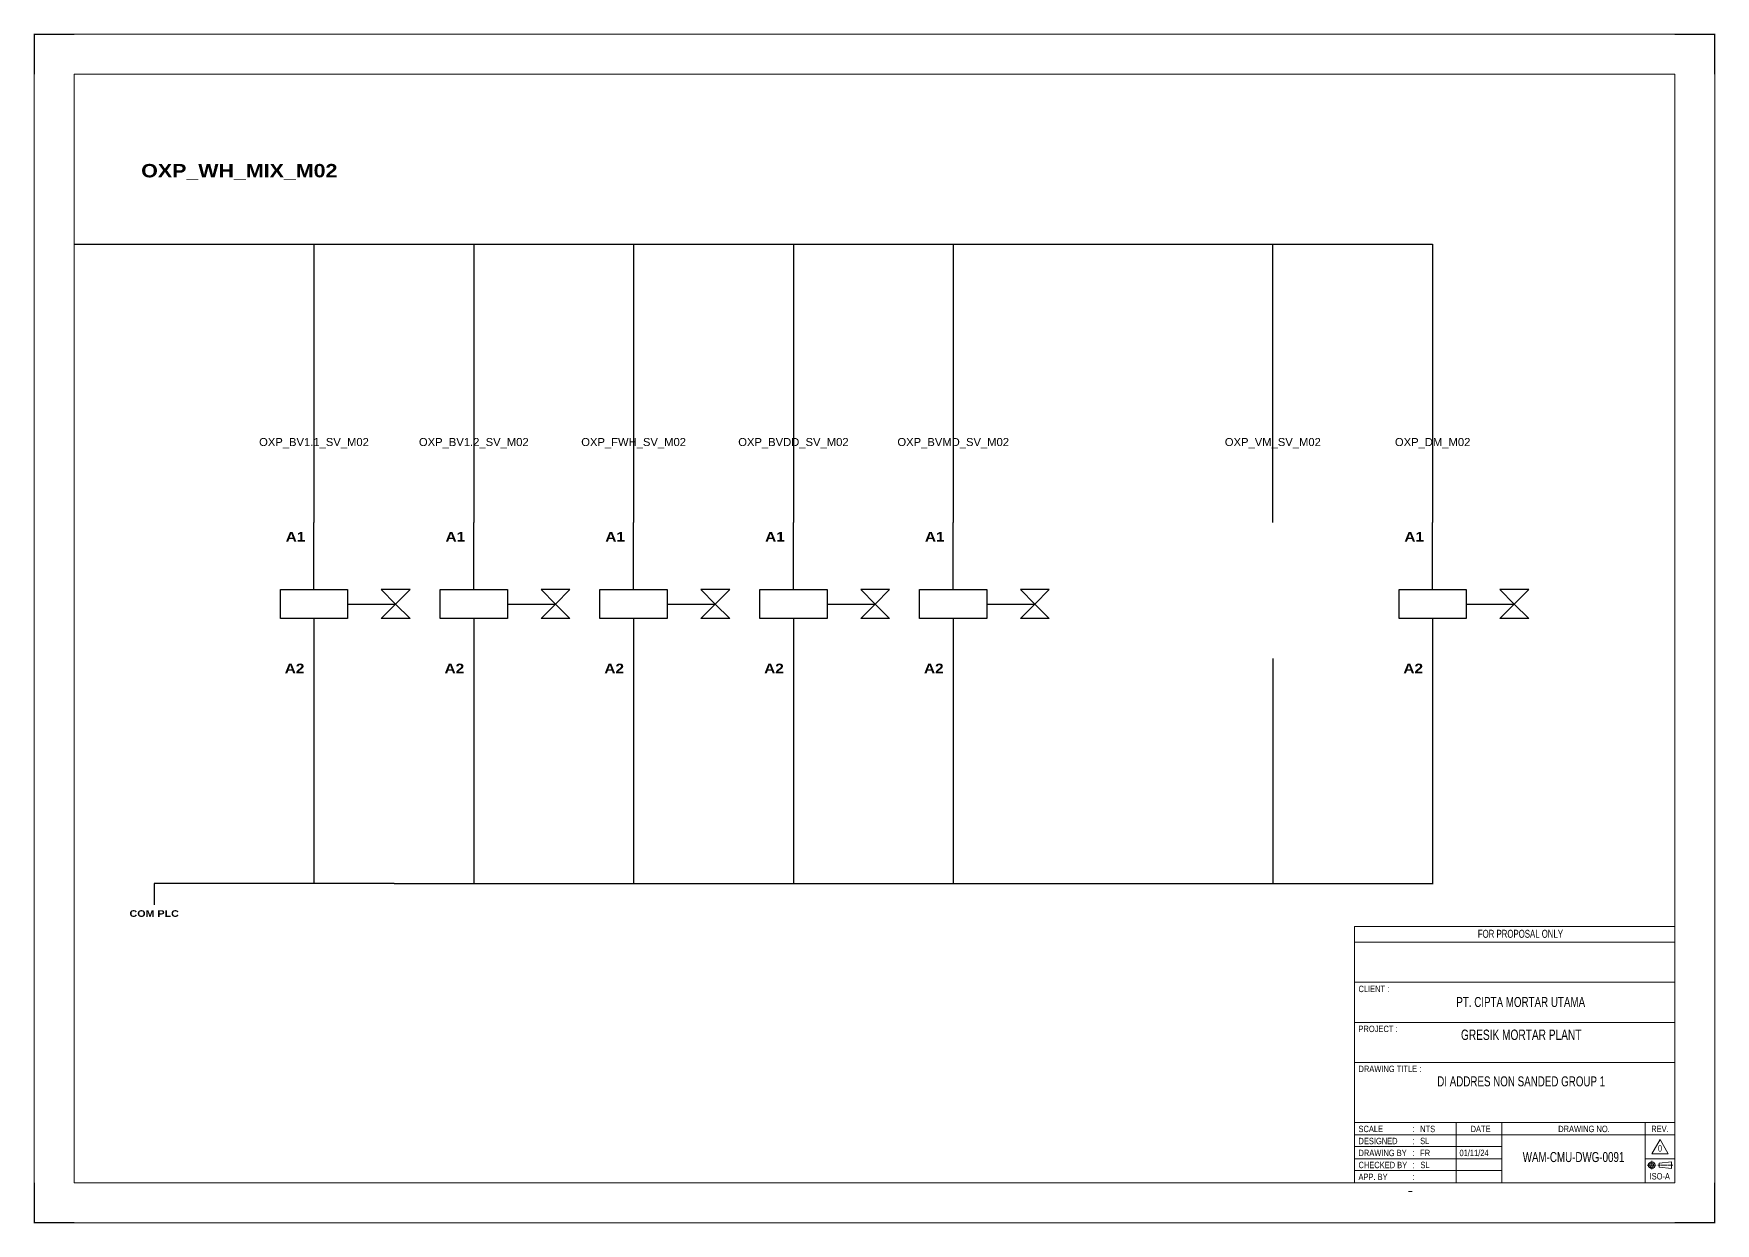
# Model space of a CAD drawing. Header units: centimetres. Extents: x -30014 to 38541, y 15960 to 46751.
# Drawn here: x 16703 to 22985, y 21974 to 26418 of the extents above; entities that cross this region are included whole.
import ezdxf
from ezdxf.enums import TextEntityAlignment as Align

# ---------------------------------------------------------------- set-up
doc = ezdxf.new("R2010")
doc.units = ezdxf.units.CM
doc.header["$MEASUREMENT"] = 0
doc.linetypes.add('CENTER', pattern=[2, 1.25, -0.25, 0.25, -0.25])
for name, color, linetype in [('1', 7, 'Continuous'), ('Etiket-Line-L', 7, 'Continuous'), ('EtIket-Line-S', 2, 'Continuous'), ('Etiket-Text-List0', 2, 'Continuous'), ('Etiket-Text-List1', 3, 'Continuous'), ('Etiket-Text-List2', 1, 'Continuous')]:
    doc.layers.add(name, color=color, linetype=linetype)
for name, color, linetype, lineweight in [('Center_line', 2, 'CENTER', 5), ('Etiket', 7, 'Continuous', 5), ('Object', 4, 'Continuous', 25)]:
    doc.layers.add(name, color=color, linetype=linetype, lineweight=lineweight)
doc.styles.add('Bold', font='ariblk.ttf', dxfattribs={"height": 25.4})
doc.styles.add('DIM', font='romans', dxfattribs={"height": 6.096})
doc.styles.get("Standard").update_dxf_attribs({"font": 'arial.ttf'})

# ---------------------------------------------------------------- blocks, each defined once
blk = doc.blocks.new('x5 Out Line')
at = {"const_width": 0.3}
for points in [[(9.65, 286.71), (0, 286.71), (0, 277.06)], [(405.45, 277.06), (405.45, 286.71), (395.8, 286.71)], [(0, 9.65), (0, 0), (9.65, 0)], [(405.45, 9.65), (405.45, 0), (395.8, 0)]]:
    blk.add_lwpolyline(points, dxfattribs=at)
at = {"lineweight": 15}
blk.add_lwpolyline([(395.8, 9.65), (395.8, 277.06), (9.65, 277.06), (9.65, 9.65)], close=True, dxfattribs=at)
at = {"layer": 'EtIket-Line-S', "lineweight": 9, "ltscale": 0.5}
blk.add_lwpolyline([(0, 0), (405.45, 0), (405.45, 286.71), (0, 286.71)], close=True, dxfattribs=at)
blk = doc.blocks.new('A$C6CDB76E5')
at = {"lineweight": 15}
for p, q in [((-196.2, 0), (-196.2, 157.1)), ((-196.2, 157.1), (0, 157.1)), ((0, 0), (0, 157.1)), ((-196.2, 147.3), (0, 147.3)), ((-196.2, 122.8), (0, 122.8)), ((-196.2, 98.2), (0, 98.2)), ((-196.2, 73.7), (0, 73.7)), ((-196.2, 36.8), (0, 36.8)), ((-134, 0), (-134, 36.8)), ((-105.9, 0), (-105.9, 36.8)), ((-18.1, 0), (-18.1, 36.8)), ((-196.2, 29.4), (0, 29.4)), ((-196.2, 22.1), (-105.9, 22.1)), ((-196.2, 14.7), (-105.9, 14.7)), ((-18.1, 14.7), (0, 14.7)), ((-196.2, 7.4), (-105.9, 7.4))]:
    blk.add_line(p, q, dxfattribs=at)
at = {"layer": 'Center_line', "lineweight": 13}
for p, q in [((-16.9, 10.8), (-11.3, 10.8)), ((-14.1, 13.5), (-14.1, 8)), ((-10.3, 10.8), (-1.2, 10.8))]:
    blk.add_line(p, q, dxfattribs=at)
at = {"layer": 'Etiket-Line-L', "lineweight": 15}
for p, q in [((0, 0), (0, 122.6)), ((-196.2, 0), (0, 0))]:
    blk.add_line(p, q, dxfattribs=at)
blk.add_lwpolyline([(-9, 26.4), (-4, 17.7), (-14.1, 17.7)], close=True, dxfattribs=at)
at = {"layer": 'Object', "lineweight": 15}
blk.add_lwpolyline([(-9.5, 9.5), (-1.9, 8.7), (-1.9, 12.8), (-9.5, 12)], close=True, dxfattribs=at)
for radius in [2.03, 1.27]:
    blk.add_circle((-14.1, 10.8), radius, dxfattribs=at)
at = {"layer": '1', "color": 3, "lineweight": 9, "width": 0.7}
blk.add_text('ISO-A', height=3.91, dxfattribs=at).set_placement((-15.4, 2))
at = {"layer": 'Etiket-Text-List0', "lineweight": 13, "width": 0.7}
for s, height, p in [('CLIENT :', 3.92, (-193.8, 116.8)), ('PROJECT :', 3.92, (-193.8, 92.3)), ('DRAWING TITLE :', 3.923, (-193.8, 67.8)), ('SCALE', 3.92, (-193.8, 31)), (':', 4.17, (-160.6, 31)), ('DATE', 3.92, (-125.1, 31)), ('DRAWING NO.', 3.923, (-71.4, 31)), ('REV.', 3.92, (-14.4, 31)), ('DESIGNED', 3.92, (-193.8, 23.6)), (':', 4.17, (-160.6, 23.6)), ('CHECKED BY ', 3.923, (-193.8, 8.9)), ('DRAWING BY', 3.92, (-193.8, 16.3)), (':', 4.17, (-160.6, 16.3)), (':', 4.17, (-160.6, 8.9)), ('APP. BY ', 3.92, (-193.8, 1.6)), (':', 4.17, (-160.6, 1.6))]:
    blk.add_text(s, height=height, dxfattribs=at).set_placement(p)
at = {"layer": 'Etiket-Text-List1', "lineweight": 9, "width": 0.7}
for tag, p in [('1:XXXX', (-156, 31)), ('EN', (-156, 23.6)), ('DD/MM/YY', (-131.3, 23.6)), ('1', (-10.3, 19.1)), ('EN', (-156, 16.3)), ('EN', (-155.8, 8.9)), ('DD/MM/YY', (-131.3, 16.3)), ('DD/MM/YY', (-131.3, 8.9)), ('EN', (-155.7, 1.6)), ('DD/MM/YY', (-131.3, 1.6))]:
    blk.add_attdef(tag, p, '', height=3.92, dxfattribs=at)
at = {"layer": 'Etiket-Text-List2', "lineweight": 13, "width": 0.7}
for tag, height, p in [('FOR FABRICATION', 4.9, (-94.6, 150.1)), ('CLIENT_NAME', 6.13, (-94.1, 107.7)), ('PROJECT_1', 4.9, (-94.1, 87.5)), ('PROJECT_2', 4.9, (-94.1, 79.2)), ('DRAWING_TITLE1', 6.13, (-94.1, 59)), ('DRAWING_TITLE2', 6.13, (-94.1, 49.9)), ('DRAWING_TITLE3', 6.13, (-94.1, 40.1)), ('LDP-X-XXX-AR-01', 6.13, (-62, 12.7))]:
    blk.add_attdef(tag, text='', height=height, dxfattribs=at).set_placement(p, align=Align.CENTER)

msp = doc.modelspace()

# ---------------------------------------------------------------- linework, layer by layer
at = {"color": 146, "ltscale": 50, "true_color": 0x105689}
for p, q in [((16854.6, 25631.1), (17451.6, 25631.1)), ((17451.6, 25631.1), (18048.6, 25631.1)), ((17750.1, 25631.1), (17750.1, 24592.5)), ((18048.6, 25631.1), (18645.6, 25631.1)), ((18347.1, 25631.1), (18347.1, 24592.5)), ((18645.6, 25631.1), (19242.6, 25631.1)), ((18944.1, 25631.1), (18944.1, 24592.5)), ((19242.6, 25631.1), (19839.6, 25631.1)), ((19541.1, 25631.1), (19541.1, 24592.5)), ((19839.6, 25631.1), (20436.6, 25631.1)), ((20138.1, 25631.1), (20138.1, 24592.5)), ((20436.6, 25631.1), (21033.6, 25631.1)), ((21033.6, 25631.1), (21630.6, 25631.1)), ((21332.1, 24592.5), (21332.1, 25631.1)), ((21630.6, 25631.1), (21929.1, 25631.1)), ((21929.1, 25631.1), (21929.1, 24592.5)), ((21332.1, 24083.7), (21332.1, 23243.8)), ((17750.1, 23990), (17750.1, 23243.8)), ((18347.1, 23982.2), (18347.1, 23243.8)), ((18944.1, 23982.2), (18944.1, 23243.8)), ((19541.1, 23982.2), (19541.1, 23243.8)), ((20138.1, 23982.2), (20138.1, 23243.8)), ((21929.1, 23982.2), (21929.1, 23243.8)), ((18049.6, 23243.8), (17153.1, 23243.8)), ((17153.1, 23243.8), (17153.1, 23163.8)), ((18049.6, 23243.8), (19244.6, 23243.8)), ((19244.6, 23243.8), (19244.6, 23243.8)), ((19244.6, 23243.8), (20439.6, 23243.8)), ((20439.6, 23243.8), (21930.6, 23243.8))]:
    msp.add_line(p, q, dxfattribs=at)
at = {"ltscale": 50}
for p, q in [((17750.1, 24341.2), (17750.1, 24592.5)), ((18347.1, 24341.2), (18347.1, 24592.5)), ((18944.1, 24341.2), (18944.1, 24592.5)), ((19541.1, 24341.2), (19541.1, 24592.5)), ((20138.1, 24341.2), (20138.1, 24592.5)), ((21929.1, 24341.2), (21929.1, 24592.5)), ((17875.7, 24287.3), (18055.2, 24287.3)), ((18472.7, 24287.3), (18652.2, 24287.3)), ((19069.7, 24287.3), (19249.2, 24287.3)), ((19666.7, 24287.3), (19846.2, 24287.3)), ((20263.7, 24287.3), (20443.2, 24287.3)), ((22054.7, 24287.3), (22234.2, 24287.3)), ((17750.1, 24233.5), (17750.1, 23982.2)), ((18347.1, 24233.5), (18347.1, 23982.2)), ((18944.1, 24233.5), (18944.1, 23982.2)), ((19541.1, 24233.5), (19541.1, 23982.2)), ((20138.1, 24233.5), (20138.1, 23982.2)), ((21929.1, 24233.5), (21929.1, 23982.2))]:
    msp.add_line(p, q, dxfattribs=at)
for points in [[(17624.4, 24341.2), (17875.7, 24341.2), (17875.7, 24233.5), (17624.4, 24233.5)], [(18055.2, 24287.3), (18109.1, 24341.2), (18001.4, 24341.2)], [(18221.4, 24341.2), (18472.7, 24341.2), (18472.7, 24233.5), (18221.4, 24233.5)], [(18652.2, 24287.3), (18706.1, 24341.2), (18598.4, 24341.2)], [(18818.4, 24341.2), (19069.7, 24341.2), (19069.7, 24233.5), (18818.4, 24233.5)], [(19249.2, 24287.3), (19303.1, 24341.2), (19195.4, 24341.2)], [(19415.4, 24341.2), (19666.7, 24341.2), (19666.7, 24233.5), (19415.4, 24233.5)], [(19846.2, 24287.3), (19900.1, 24341.2), (19792.4, 24341.2)], [(20012.4, 24341.2), (20263.7, 24341.2), (20263.7, 24233.5), (20012.4, 24233.5)], [(20443.2, 24287.3), (20497.1, 24341.2), (20389.4, 24341.2)], [(21803.4, 24341.2), (22054.7, 24341.2), (22054.7, 24233.5), (21803.4, 24233.5)], [(22234.2, 24287.3), (22288.1, 24341.2), (22180.4, 24341.2)], [(18055.2, 24287.3), (18109.1, 24233.5), (18001.4, 24233.5)], [(18652.2, 24287.3), (18706.1, 24233.5), (18598.4, 24233.5)], [(19249.2, 24287.3), (19303.1, 24233.5), (19195.4, 24233.5)], [(19846.2, 24287.3), (19900.1, 24233.5), (19792.4, 24233.5)], [(20443.2, 24287.3), (20497.1, 24233.5), (20389.4, 24233.5)], [(22234.2, 24287.3), (22288.1, 24233.5), (22180.4, 24233.5)]]:
    msp.add_lwpolyline(points, close=True, dxfattribs=at)

# ---------------------------------------------------------------- block references
at = {"layer": 'Etiket', "lineweight": 0}
ref = msp.add_blockref('A$C6CDB76E5', (22833.4, 22125.8), dxfattribs=dict(at, xscale=6.095870930054101, yscale=6.095870930054101, zscale=6.095870930054101))
ref.add_attrib('FOR FABRICATION', 'FOR PROPOSAL ONLY', dxfattribs={"layer": 'Etiket-Text-List2', "lineweight": 13, "height": 29.894, "width": 0.7}).set_placement((22257, 23040.7), align=Align.CENTER)
ref.add_attrib('CLIENT_NAME', 'PT. CIPTA MORTAR UTAMA', dxfattribs={"layer": 'Etiket-Text-List2', "lineweight": 13, "height": 37.368, "width": 0.7}).set_placement((22258.1, 22782.1), align=Align.CENTER)
ref.add_attrib('PROJECT_1', 'GRESIK MORTAR PLANT', dxfattribs={"layer": 'Etiket-Text-List2', "lineweight": 13, "height": 38.709, "width": 0.7}).set_placement((22259.9, 22659.1), align=Align.CENTER)
ref.add_attrib('DRAWING_TITLE1', 'DI ADDRES NON SANDED GROUP 1', dxfattribs={"layer": 'Etiket-Text-List2', "lineweight": 13, "height": 37.368, "width": 0.7}).set_placement((22259.9, 22485.7), align=Align.CENTER)
ref.add_attrib('1:XXXX', 'NTS', (21882.5, 22314.7), dxfattribs={"layer": 'Etiket-Text-List1', "lineweight": 13, "height": 23.92, "width": 0.7})
ref.add_attrib('EN', 'SL', (21882.5, 22269.9), dxfattribs={"layer": 'Etiket-Text-List1', "lineweight": 13, "height": 23.92, "width": 0.7})
ref.add_attrib('EN', 'FR', (21882.5, 22225), dxfattribs={"layer": 'Etiket-Text-List1', "lineweight": 13, "height": 23.92, "width": 0.7})
ref.add_attrib('DD/MM/YY', '01/11/24', (22029.3, 22225), dxfattribs={"layer": 'Etiket-Text-List1', "lineweight": 13, "height": 23.92, "width": 0.7})
ref.add_attrib('EN', 'SL', (21883.4, 22180.2), dxfattribs={"layer": 'Etiket-Text-List1', "lineweight": 13, "height": 23.92, "width": 0.7})
ref.add_attrib('LDP-X-XXX-AR-01', 'WAM-CMU-DWG-0091', dxfattribs={"layer": 'Etiket-Text-List2', "lineweight": 15, "height": 37.368, "width": 0.7}).set_placement((22455.4, 22203), align=Align.CENTER)
ref.add_attrib('1', '0', (22770.6, 22241.9), dxfattribs={"layer": 'Etiket-Text-List1', "lineweight": 13, "height": 23.9, "width": 0.7})
at = {"layer": 'Etiket-Line-L', "lineweight": 0}
ref = msp.add_blockref('x5 Out Line', (16705.1, 21976.3), dxfattribs=dict(at, xscale=15.48351216233742, yscale=15.48351216233742, zscale=15.48351216233742))
ref.add_attrib('FILE_NAME', '-', (21835.3, 22084.3), dxfattribs={"layer": 'Etiket-Text-List1', "lineweight": 13, "height": 21.7, "style": 'DIM', "width": 0.7})

# ---------------------------------------------------------------- texts
at = {"ltscale": 500, "style": 'Bold'}
msp.add_text('OXP_WH_MIX_M02', height=50, dxfattribs=at).set_placement((17104.6, 25881.1))
at = {"ltscale": 50}
for s, p in [('OXP_BV1.1_SV_M02', (17750.1, 24892.5)), ('OXP_BV1.2_SV_M02', (18347.1, 24892.5)), ('OXP_FWH_SV_M02', (18944.1, 24892.5)), ('OXP_BVDD_SV_M02', (19541.1, 24892.5)), ('OXP_BVMD_SV_M02', (20138.1, 24892.5)), ('OXP_VM_SV_M02', (21332.1, 24892.5)), ('OXP_DM_M02', (21929.1, 24892.5))]:
    msp.add_text(s, height=30, dxfattribs=at).set_placement(p, align=Align.MIDDLE_CENTER)
at = {"ltscale": 500, "style": 'Bold'}
for p in [(17717.8, 24556.6), (18314.8, 24556.6), (18911.8, 24556.6), (19508.8, 24556.6), (20105.8, 24556.6), (21896.8, 24556.6)]:
    msp.add_text('A1', height=35.9, dxfattribs=at).set_placement(p, align=Align.TOP_RIGHT)
for p in [(17714.2, 24018.1), (18311.2, 24018.1), (18908.2, 24018.1), (19505.2, 24018.1), (20102.2, 24018.1), (21893.2, 24018.1)]:
    msp.add_text('A2', height=35.9, dxfattribs=at).set_placement(p, align=Align.BOTTOM_RIGHT)
at = {"ltscale": 50, "style": 'Bold'}
msp.add_text('COM PLC', height=25, dxfattribs=at).set_placement((17153.1, 23143.8), align=Align.TOP_CENTER)

doc.saveas('drawing.dxf')
